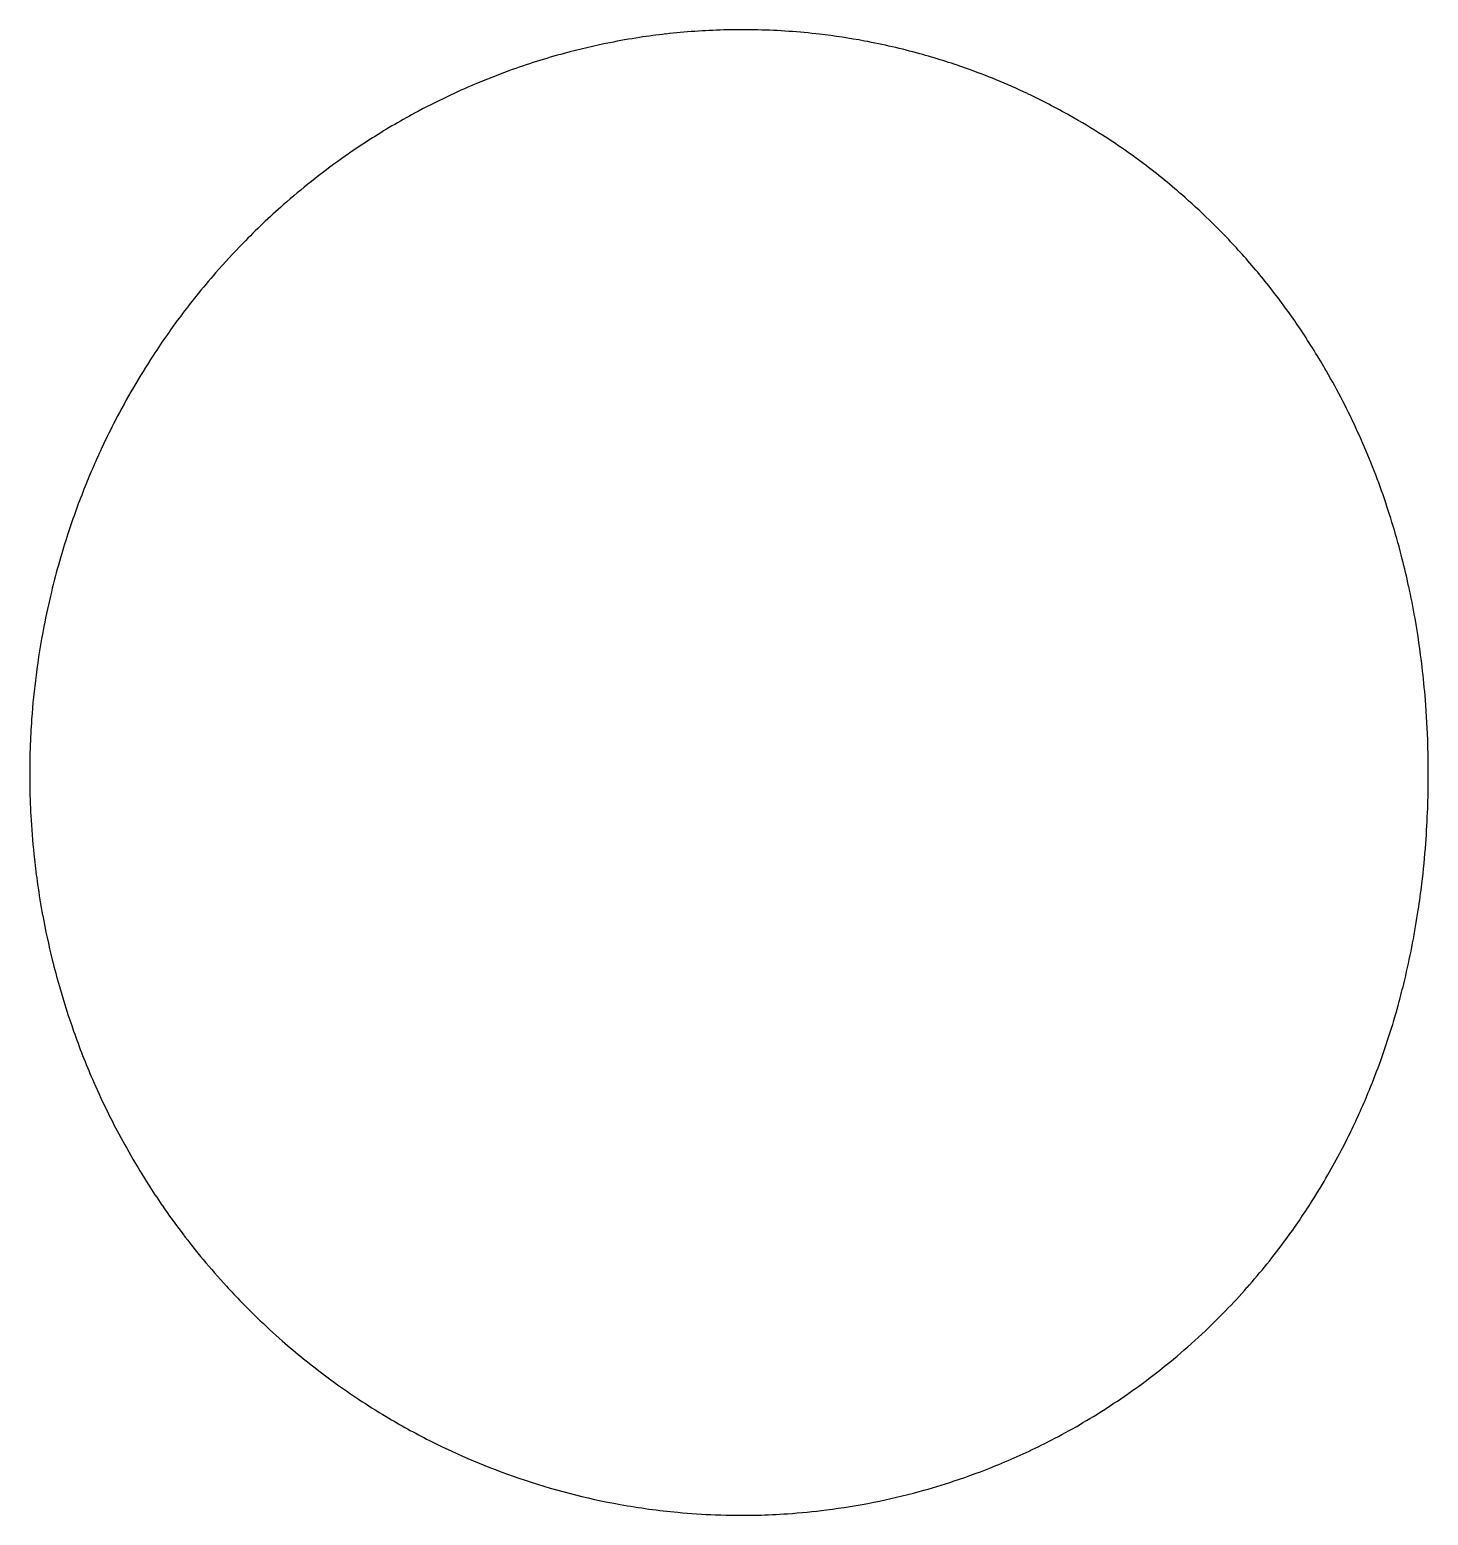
# Model space of a CAD drawing. Header units: metres. Extents: x -294 to 245, y -286 to 287.
import ezdxf

# ---------------------------------------------------------------- set-up
doc = ezdxf.new("R2010")
doc.units = ezdxf.units.M

msp = doc.modelspace()

# ---------------------------------------------------------------- linework, layer by layer
for centre, radius, start, end in [((-19.51, 26.44), 260.3, 451.5416, 454.0056), ((-19.58, 26.06), 260.68, 448.6363, 451.5246), ((-19.47, 28.88), 257.86, 443.346, 448.6452), ((-18.57, 20.61), 266.22, 461.2444, 465.1201), ((-19.32, 24.04), 262.71, 458.6811, 461.2287), ((-19.3, 24.44), 262.32, 456.4665, 458.699), ((-19.57, 26.08), 260.65, 453.9873, 456.448), ((-19.5, 28.34), 258.4, 439.4697, 443.3548), ((-19.47, 28.68), 258.06, 434.5999, 439.4627), ((-18.16, 19.41), 267.49, 465.1377, 467.5355), ((-19.28, 29.5), 257.21, 430.4717, 434.5915), ((-16.71, 15.62), 271.54, 469.949, 472.9272), ((-18.89, 21.44), 265.33, 467.5181, 469.9354), ((-19.09, 29.87), 256.81, 427.6617, 430.485), ((-18.23, 19.36), 267.51, 472.9387, 475.4405), ((-19.31, 29.5), 257.23, 424.7185, 427.6456), ((-17.51, 17.67), 269.34, 475.424, 478.4266), ((-19.16, 29.69), 256.99, 420.6075, 424.7309), ((-16.17, 15.29), 272.08, 478.4363, 482.6386), ((-19.65, 28.94), 257.89, 417.3513, 420.5953), ((-15.29, 13.94), 273.69, 482.6417, 485.3927), ((-19.91, 28.48), 258.42, 413.1484, 417.357), ((-15.59, 14.22), 273.28, 485.3756, 488.4369), ((-21.28, 26.6), 260.74, 408.5566, 413.1554), ((-12.24, 9.95), 278.71, 488.4304, 491.3321), ((-11.19, 8.86), 280.22, 491.3463, 495.725), ((-22.36, 25.47), 262.3, 405.3535, 408.5429), ((-22.86, 24.96), 263.02, 401.5383, 405.3552), ((-9.39, 7.15), 282.7, 495.7298, 498.8863), ((-24.72, 23.29), 265.52, 397.5509, 401.5419), ((-8.92, 6.74), 283.33, 498.8877, 501.2498), ((-8.69, 6.43), 283.7, 501.229, 503.1949), ((-27.73, 20.97), 269.32, 393.8249, 397.5524), ((-5.04, 3.84), 288.18, 503.2179, 504.9598), ((-7.9, 5.7), 284.77, 504.9375, 506.896), ((-30.12, 19.34), 272.21, 389.9371, 393.83), ((-2.95, 2.57), 290.62, 506.9117, 512.669), ((-34.04, 17.03), 276.76, 384.5044, 389.9454), ((3.11, -0.49), 297.41, 512.6808, 514.7436), ((-42.91, 12.99), 286.51, 381.8765, 384.5045), ((-13.89, 7.45), 278.64, 514.7276, 516.529), ((4, -0.24), 298.13, 516.5432, 518.1333), ((-42.19, 13.26), 285.75, 379.2445, 381.8795), ((1.69, 0.61), 295.66, 518.1204, 521.8932), ((-49.82, 10.58), 293.83, 376.7797, 379.2473), ((-1.16, 1.48), 292.68, 521.8802, 524.0716), ((-57.49, 8.19), 301.86, 374.3004, 376.7947), ((3.55, 0.2), 297.56, 524.0842, 526.4271), ((-59.95, 7.63), 304.38, 372.2719, 374.2874), ((2.52, 0.35), 296.52, 526.4092, 529.0425), ((-70.65, 5.27), 315.35, 369.9781, 372.2773), ((-83.92, 2.88), 328.83, 366.6812, 369.9886), ((3.92, 0.03), 297.96, 529.032, 532.6821), ((-100.06, 0.98), 345.08, 364.5807, 366.6818), ((4.21, -0.06), 298.26, 532.6719, 535.9442), ((-106.63, 0.39), 351.67, 361.7359, 364.5906), ((6, -0.21), 300.06, 535.9408, 538.0783), ((7.26, -0.15), 301.31, 538.0982, 540.9673), ((-101.81, 0.48), 346.85, 360.6208, 361.7464), ((-182.47, 0.39), 427.51, 719.2761, 719.9479), ((-118.46, 0.48), 363.5, 359.9241, 360.5917), ((7.1, -0.05), 301.16, 540.986, 543.3935), ((-123.29, -0.15), 368.33, 717.9562, 719.2433), ((-114.94, -0.51), 359.97, 715.7966, 717.9657), ((1.44, -0.44), 295.49, 543.384, 546.3096), ((-94.86, -1.84), 339.85, 713.1479, 715.7737), ((8.15, 0.23), 302.22, 546.2961, 548.1415), ((6.02, 0.04), 300.09, 548.1615, 550.4847), ((-97.04, -1.53), 342.05, 711.4277, 713.1397), ((3.68, -0.37), 297.71, 550.4901, 553.8621), ((-79.21, -4.18), 324.02, 706.859, 711.4203), ((2.24, -0.63), 296.26, 553.8804, 555.9512), ((-61.07, -8.43), 305.39, 705.2178, 706.8615), ((-2.05, -1.94), 291.76, 555.9351, 559.4715), ((-55.18, -9.9), 299.32, 702.8744, 705.2036), ((-3.51, -2.49), 290.21, 559.4657, 563.4054), ((-41.15, -14.15), 284.66, 700.215, 702.8601), ((-39.42, -14.85), 282.8, 697.7641, 700.2293), ((-6.72, -3.97), 286.68, 563.3885, 565.9176), ((-30.6, -18.44), 273.27, 694.0869, 697.7606), ((-2.85, -2.13), 290.96, 565.9103, 568.0189), ((-5, -3.17), 288.57, 568.0379, 570.5504), ((-37.67, -15.07), 281.11, 692.4133, 694.0997), ((-19.71, -24.43), 260.85, 690.0563, 692.4082), ((-7.84, -4.9), 285.25, 570.5405, 574.451), ((-31.26, -17.84), 274.15, 687.6273, 690.0686), ((-23.19, -22.94), 264.61, 683.7239, 687.6232), ((-8.69, -5.54), 284.18, 574.441, 577.1886), ((-10.38, -6.82), 282.06, 577.1881, 579.7586), ((-21.23, -24.37), 262.18, 678.5103, 683.722), ((-11.03, -7.26), 281.28, 579.7759, 582.5518), ((-12.58, -8.74), 279.14, 582.5424, 586.039), ((-20.2, -25.37), 260.74, 675.8514, 678.5252), ((-13.92, -10.14), 277.2, 586.0379, 588.754), ((-18.69, -26.79), 258.68, 669.3764, 675.8447), ((-13.13, -9.11), 278.5, 588.7714, 590.9743), ((-16.12, -12.92), 273.65, 590.9574, 594.1164), ((-19.6, -25.77), 260.03, 664.8841, 669.3882), ((-16.41, -13.44), 273.07, 594.1032, 596.4521), ((-20.4, -24.73), 261.34, 662.1239, 664.8982), ((-16.06, -12.75), 273.84, 596.4698, 599.1176), ((-19.28, -26.43), 259.31, 656.6296, 662.1141), ((-17.75, -15.67), 270.46, 599.1079, 603.1291), ((-18.48, -17.13), 268.82, 603.1272, 611.1148), ((-18.76, -27.4), 258.21, 652.0862, 656.6221), ((-19.6, -25.4), 260.38, 648.3442, 652.0926), ((-19.23, -19.38), 266.46, 611.1111, 619.7976), ((-19.31, -26.07), 259.66, 645.2153, 648.3298), ((-19.88, -24.14), 261.67, 641.2813, 645.2244), ((-19.73, -22.21), 263.58, 619.7945, 624.6612), ((-19.78, -22.25), 263.53, 624.6718, 627.8463), ((-19.81, -25.09), 260.7, 627.8308, 631.3607), ((-19.86, -21.18), 264.61, 631.3501, 633.8794), ((-19.63, -25.56), 260.22, 633.8947, 637.2168), ((-19.68, -24.85), 260.93, 637.2071, 641.2683)]:
    msp.add_arc(centre, radius, start, end)

doc.saveas('drawing.dxf')
